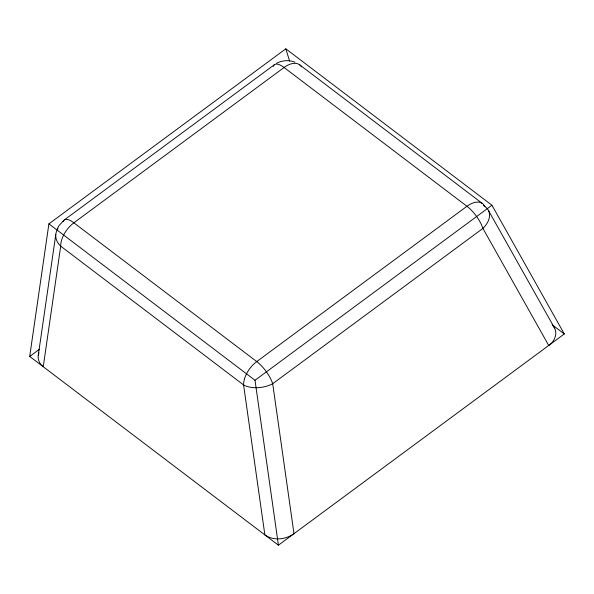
<?xml version="1.0" encoding="UTF-8"?>
<svg xmlns="http://www.w3.org/2000/svg" width="594" height="594" viewBox="0 0 594 594"><rect width="100%" height="100%" fill="white"/><g stroke="black" fill="none" stroke-linecap="round" stroke-linejoin="round"><path stroke-width="0.89" d="M29.7 356.452L48.894 223.864L285.818 48.812L491.936 205.22L564.3 333.962L278.415 545.188L29.7 356.452L39.404 349.287M58.004 228.675A21.132 15.682 8.2 0 0 60.707 246.161L43.251 366.736C39.724 364.189 37.489 359.719 38.276 355.353L55.777 234.578M38.276 355.353L38.914 352.94M57.336 228.69L58.962 225.653L63.766 220.411M64.3 219.943L274.51 64.635M278.415 545.188L255.012 380.271L491.936 205.22M276.67 63.246C282.276 60.328 289.092 59.719 294.966 62.207M299.376 64.605L482.254 203.378M483.471 205.487L484.942 206.608A21.132 14.241 -29.3 0 1 482.915 228.4L548.722 345.47C555.204 341.402 558.716 331.497 552.739 325.497M552.494 325L564.3 333.962M48.894 223.864L255.012 380.271M552.116 324.851L552.494 325.23M488.506 210.558L554.514 327.977M285.818 48.812L289.642 61.197M484.942 206.608A21.132 12.214 -52.8 0 0 466.958 206.274L284.081 67.493A21.132 7.811 53.5 0 0 273.24 66.394M63.031 221.711A21.132 7.811 53.5 0 1 73.871 222.809L256.749 361.583A21.132 7.811 53.5 0 1 272.705 383.709L293.985 533.679C285.729 539.671 273.418 541.03 264.865 534.904L243.585 384.934A21.132 12.214 -52.8 0 1 256.749 361.583L466.958 206.274A21.132 7.811 53.5 0 1 482.915 228.4L272.705 383.709A21.132 11.68 -8.1 0 1 243.585 384.934L60.707 246.161A21.132 12.214 -52.8 0 1 73.871 222.809L284.081 67.493A21.132 12.214 -52.8 0 1 301.566 66.892"/></g></svg>
